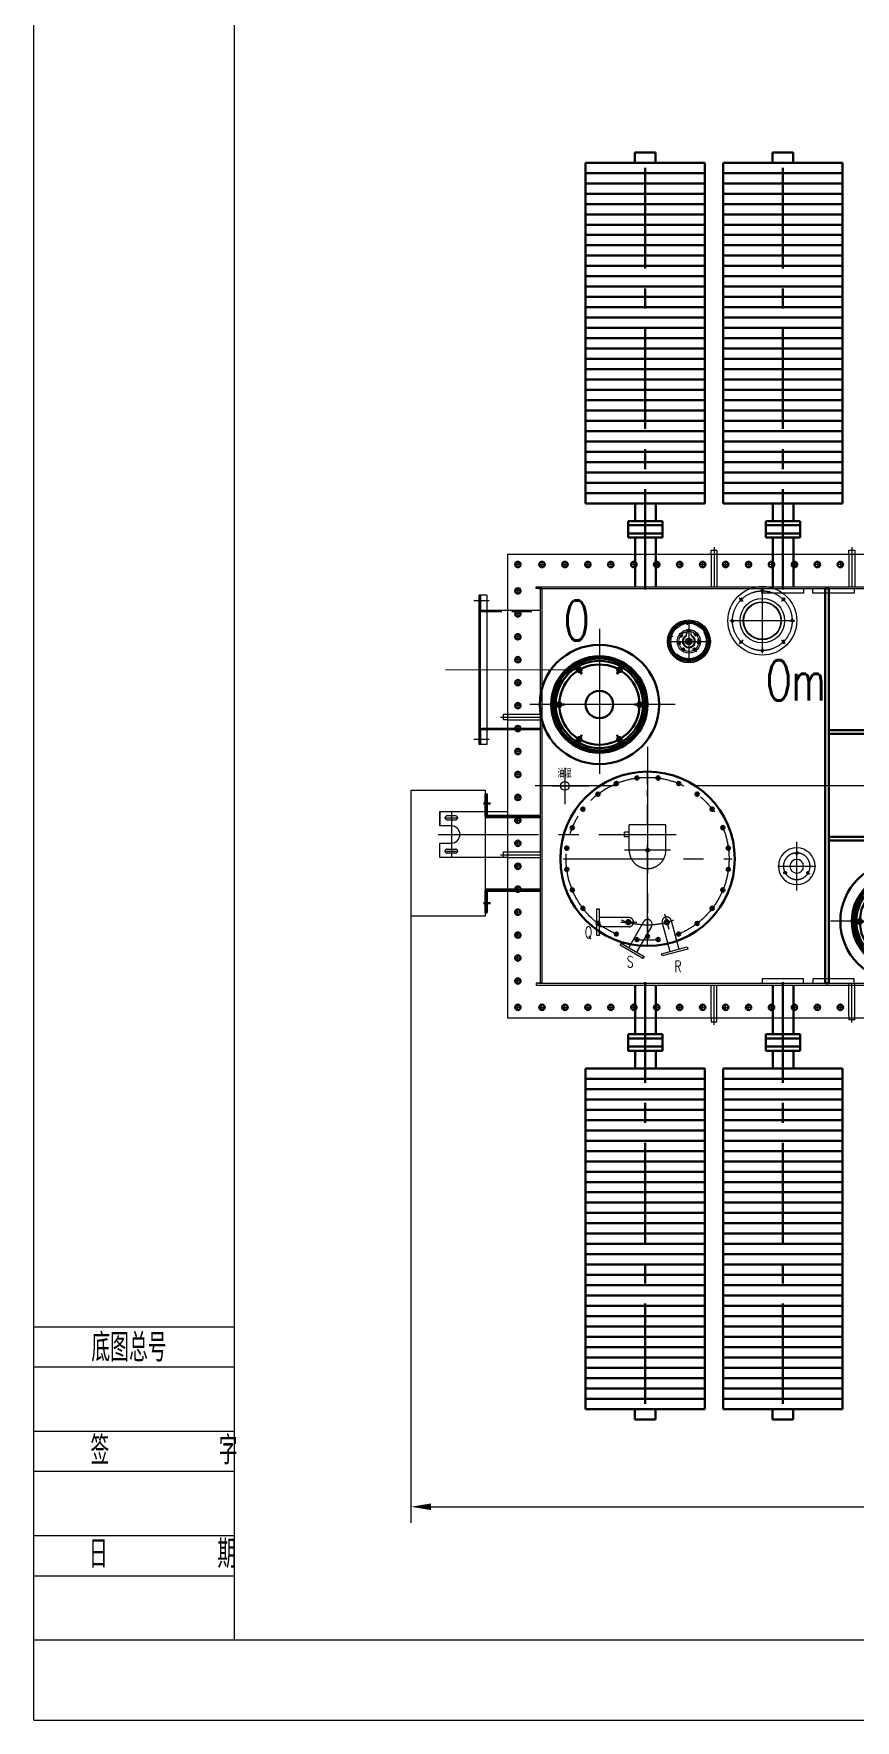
# Model space of a CAD drawing. Header units: millimetres. Extents: x -875 to 19915, y -350 to 14350.
# Drawn here: x -875 to 2705, y -350 to 7000 of the extents above; entities that cross this region are included whole.
import ezdxf
from ezdxf.enums import TextEntityAlignment as Align

# ---------------------------------------------------------------- set-up
doc = ezdxf.new("R2010")
doc.units = ezdxf.units.MM
doc.header["$LTSCALE"] = 350
for name, pattern in [('ACAD_ISO04W100', [30, 24, -3, 0, -3]), ('ACISOTGB', [9, 4, -1, 1, -1, 1, -1]), ('CENTER', [2, 1.25, -0.25, 0.25, -0.25]), ('DASHED', [0.75, 0.5, -0.25]), ('DASHED2', [0.375, 0.25, -0.125]), ('DIVIDE', [1.25, 0.5, -0.25, 0, -0.25, 0, -0.25]), ('PHANTOM', [2.5, 1.25, -0.25, 0.25, -0.25, 0.25, -0.25])]:
    doc.linetypes.add(name, pattern=pattern)
for name, color, linetype, lineweight in [('0粗实线层', 7, 'Continuous', 50), ('1虚线层', 5, 'DASHED', 25), ('2中心线层', 1, 'CENTER', 25), ('3双点划线层', 4, 'PHANTOM', 25), ('4细实线层', 2, 'Continuous', 25), ('5文字层', 6, 'Continuous', 25), ('6标注层', 3, 'Continuous', 25), ('tablist', 3, 'Continuous', 25), ('点划线', 1, 'CENTER', 20), ('细实线', 3, 'Continuous', 20)]:
    doc.layers.add(name, color=color, linetype=linetype, lineweight=lineweight)
for name, color, linetype in [('1', 5, 'DASHED2'), ('2', 2, 'CENTER'), ('3中心线层', 1, 'CENTER'), ('4', 2, 'Continuous'), ('6', 4, 'DIVIDE'), ('INTE_THICK', 7, 'Continuous'), ('INTE_THIN', 2, 'Continuous'), ('剖面线', 6, 'Continuous'), ('图框层', 7, 'Continuous'), ('粗实线', 7, 'Continuous')]:
    doc.layers.add(name, color=color, linetype=linetype)
doc.styles.add('PC_TEXTSTYLE', font='txt.shx', dxfattribs={"width": 0.67, "bigfont": 'hztxt.shx'})
doc.styles.get("Standard").update_dxf_attribs({"font": 'txt.shx', "width": 0.67, "bigfont": 'hztxt.shx'})
doc.styles.add('TH_GBDIM', font='txt.shx', dxfattribs={"width": 0.67, "bigfont": 'hztxt.shx'})
doc.dimstyles.new('TH_GBDIM', dxfattribs={"dimscale": 35, "dimtxt": 3.5, "dimasz": 2.5, "dimexe": 2, "dimexo": 0, "dimgap": 1.5, "dimtad": 0, "dimtoh": 1, "dimdec": 1, "dimdsep": 46, "dimtxsty": 'TH_GBDIM', "dimcen": 2.5, "dimclrd": 3, "dimclre": 3, "dimclrt": 6, "dimadec": 0, "dimazin": 2, "dimtfac": 0.714286, "dimtdec": 1, "dimtmove": 0, "dimatfit": 3, "dimfxl": 0, "dimtzin": 0, "dimlwd": -1, "dimlwe": -1, "dimarcsym": 0})

# ---------------------------------------------------------------- blocks, each defined once
blk = doc.blocks.new('A$C6C4E42D5')
at = {"layer": '0粗实线层'}
for centre, radius in [((0, -37.5), 380), ((-135.9, 290.5), 7.5), ((-46.3, 314.5), 7.5), ((46.3, 314.5), 7.5), ((135.9, 290.5), 7.5), ((-216.1, 244.1), 7.5), ((216.1, 244.1), 7.5), ((-281.6, 178.6), 7.5), ((281.6, 178.6), 7.5), ((-328, 98.4), 7.5), ((328, 98.4), 7.5), ((-352, 8.8), 7.5), ((352, 8.8), 7.5), ((-352, -83.8), 7.5), ((352, -83.8), 7.5), ((-328, -173.4), 7.5), ((328, -173.4), 7.5), ((-281.6, -253.6), 7.5), ((281.6, -253.6), 7.5), ((-216.1, -319.1), 7.5), ((-135.9, -365.5), 7.5), ((-84.1, -313.9), 9), ((84.1, -313.9), 9), ((135.9, -365.5), 7.5), ((216.1, -319.1), 7.5), ((-46.3, -389.5), 7.5), ((0, -375.9), 7.5), ((0, -375.9), 6), ((46.3, -389.5), 7.5)]:
    blk.add_circle(centre, radius, dxfattribs=at)
at = {"layer": '1虚线层'}
for centre in [(-84.1, -313.9), (84.1, -313.9)]:
    blk.add_circle(centre, 9, dxfattribs=at)
at = {"layer": '2中心线层'}
for p, q in [((0, 450.5), (0, -52.5)), ((-139.7, 299.7), (-132, 281.2)), ((-47.6, 324.4), (-45, 304.5)), ((0, -413.7), (0, 338.7)), ((0, 337.5), (0, -337.5)), ((47.6, 324.4), (45, 304.5)), ((139.7, 299.7), (132, 281.2)), ((-222.2, 252.1), (-210, 236.2)), ((222.2, 252.1), (210, 236.2)), ((-289.6, 184.7), (-273.7, 172.5)), ((289.6, 184.7), (273.7, 172.5)), ((-337.2, 102.2), (-318.7, 94.5)), ((337.2, 102.2), (318.7, 94.5)), ((-912.5, 68.5), (124, 68.5)), ((-361.9, 10.1), (-342, 7.5)), ((100, 0), (-100, 0)), ((361.9, 10.1), (342, 7.5)), ((-368.4, -37.5), (368.4, -37.5)), ((-361.9, -85.1), (-342, -82.5)), ((361.9, -85.1), (342, -82.5)), ((-337.2, -177.2), (-318.7, -169.5)), ((337.2, -177.2), (318.7, -169.5)), ((-289.6, -259.7), (-273.7, -247.5)), ((0, -287), (0, -357)), ((74.3, -277.2), (92.4, -344.8)), ((289.6, -259.7), (273.7, -247.5)), ((-222.2, -327.1), (-210, -311.2)), ((-139.7, -374.7), (-132, -356.2)), ((-116.1, -313.9), (-46.1, -313.9)), ((-87.4, -326), (-80.9, -301.9)), ((-87.4, -326), (-80.9, -301.9)), ((87.4, -326), (80.9, -301.9)), ((87.4, -326), (80.9, -301.9)), ((139.7, -374.7), (132, -356.2)), ((222.2, -327.1), (210, -311.2)), ((-47.6, -399.4), (-45, -379.5)), ((47.6, -399.4), (45, -379.5))]:
    blk.add_line(p, q, dxfattribs=at)
blk.add_circle((0, -37.5), 355, dxfattribs=at)
blk.add_arc((0, 0), 325, 249.34602, 290.65398, dxfattribs=at)
at = {"layer": '3双点划线层'}
for p, q in [((-80, 78.5), (-100, 78.5)), ((-100, 58.5), (-100, 78.5)), ((80, 111.2), (-80, 111.2)), ((-80, 0), (-80, 111.2)), ((80, 0), (80, 111.2)), ((-80, 58.5), (-100, 58.5)), ((-81.1, -293.9), (-211, -293.9)), ((-81.1, -333.9), (-211, -333.9)), ((-17.3, -312), (-82.3, -424.5)), ((17.3, -332), (-47.6, -444.5)), ((64, -316.2), (97.6, -441.7)), ((102.7, -305.9), (136.3, -431.3))]:
    blk.add_line(p, q, dxfattribs=at)
for points in [[(-211, -256.2), (-211, -371.2), (-221, -371.2), (-221, -256.2)], [(-114.9, -405.7), (-15.3, -463.2), (-20.3, -471.8), (-119.9, -414.3)], [(61.3, -451.4), (172.4, -421.7), (174.9, -431.3), (63.9, -461.1)]]:
    blk.add_lwpolyline(points, close=True, dxfattribs=at)
blk.add_circle((0, 0), 7.53, dxfattribs=at)
for centre, radius, start, end in [((0, 0), 80, 180, 0), ((-81.1, -313.9), 20, 269.99999, 89.99999), ((83.3, -311), 20, 14.99999, 194.99999), ((0, -322), 20, 329.99999, 149.99999)]:
    blk.add_arc(centre, radius, start, end, dxfattribs=at)
at = {"layer": '4细实线层'}
blk.add_line((0, 234), (0, 264), dxfattribs=at)
at = {"layer": '5文字层', "width": 0.67}
for s, p in [('Q', (-257.7, -360.3)), ('S', (-76.2, -486.4)), ('R', (133, -506.8))]:
    blk.add_text(s, height=50, dxfattribs=at).set_placement(p, align=Align.MIDDLE)
blk = doc.blocks.new('开关传动轴支架')
at = {"layer": '2中心线层'}
for p, q in [((0, 100), (0, -100)), ((-50, 0), (50, 0)), ((-30, 72.5), (30, 72.5)), ((-30, -72.5), (30, -72.5))]:
    blk.add_line(p, q, dxfattribs=at)
at = {"layer": '4细实线层'}
for points in [[(-50, 100), (-50, 37.5)], [(0, 37.5), (-50, 37.5), (-50, 100), (245, 100), (245, -100), (-50, -100), (-50, -37.5), (0, -37.5)], [(18, 81.5), (-18, 81.5)], [(-18, 63.5), (18, 63.5)], [(-18, -63.5), (18, -63.5)], [(18, -81.5), (-18, -81.5)]]:
    blk.add_lwpolyline(points, dxfattribs=at)
for centre, radius, start, end in [((-18, 72.5), 9, 90, 270), ((18, 72.5), 9, 270, 90), ((0, 0), 37.5, 270, 90), ((-18, -72.5), 9, 90, 270), ((18, -72.5), 9, 270, 90)]:
    blk.add_arc(centre, radius, start, end, dxfattribs=at)
blk = doc.blocks.new('A$C0A7B11B7')
at = {"layer": '0粗实线层'}
for points in [[(395, 86.9), (169, 86.9, -0.414214), (163, 92.9), (163, 180.9), (157, 180.9), (157, 86.9), (157, 86.9)], [(157, 86.9), (157, 86.9, 0.414214), (163, 80.9), (395, 80.9)], [(395, -240.1), (169, -240.1, 0.414214), (163, -246.1), (163, -334.1), (157, -334.1), (157, -240.1), (157, -240.1, -0.414214), (163, -234.1), (395, -234.1)]]:
    blk.add_lwpolyline(points, format="xyb", dxfattribs=at)
at = {"layer": '2中心线层', "lineweight": -2}
for p, q in [((178, 140.9), (148, 140.9)), ((178, -294.1), (148, -294.1))]:
    blk.add_line(p, q, dxfattribs=at)
blk = doc.blocks.new('SHMIII传动机构')
at = {"layer": '2中心线层'}
for p, q in [((154, 135.5), (134, 135.5)), ((154, -299.5), (134, -299.5))]:
    blk.add_line(p, q, dxfattribs=at)
at = {"layer": '4细实线层'}
blk.add_lwpolyline([(-186, -355), (139, -355), (139, 191), (-186, 191)], close=True, dxfattribs=at)
blk = doc.blocks.new('中压开关4279')
at = {"color": 0}
for p, q in [((-443.7, 307.3), (-460.8, 290.1)), ((-459.4, 295.2), (-451.7, 287.5)), ((-457, 301.7), (-449.6, 294.4)), ((-411, 348.9), (-456, 303.9)), ((-454.1, 307.8), (-447, 300.7)), ((-451, 313.6), (-444, 306.7)), ((-447.4, 319), (-440.6, 312.2)), ((-443.6, 324.1), (-436.8, 317.3)), ((-439.4, 328.8), (-432.7, 322.1)), ((-434.9, 333.3), (-428.2, 326.6)), ((-430, 337.4), (-423.3, 330.6)), ((-424.9, 341.2), (-418, 334.3)), ((-419.4, 344.6), (-412.4, 337.6)), ((-397.3, 353.6), (-414.4, 336.5)), ((-413.5, 347.7), (-406.4, 340.5)), ((-407.3, 350.4), (-399.9, 343)), ((-400.7, 352.7), (-392.9, 345)), ((-386.2, 355.8), (-398.6, 343.4)), ((-393.6, 354.5), (-385.4, 346.3)), ((-376.6, 356.5), (-387, 346.1)), ((-385.9, 355.8), (-377.1, 347)), ((-377.6, 356.4), (-367.8, 346.6)), ((-368, 356.2), (-377.2, 347)), ((-360, 355.2), (-368.5, 346.7)), ((-368.4, 356.2), (-357.1, 344.9)), ((-352.7, 353.6), (-360.6, 345.6)), ((-358.1, 354.8), (-343.8, 340.5)), ((-345.8, 351.5), (-353.4, 343.9)), ((-339.4, 348.9), (-346.7, 341.7)), ((-345.8, 351.5), (-291.6, 297.3)), ((-333.4, 346), (-340.5, 339)), ((-327.8, 342.7), (-334.7, 335.8)), ((-322.5, 339.1), (-329.3, 332.3)), ((-328.7, 343.3), (-299.8, 314.4)), ((-317.5, 335.1), (-324.2, 328.4)), ((-312.8, 330.8), (-319.5, 324.1)), ((-308.5, 326.2), (-315.2, 319.5)), ((-304.5, 321.3), (-311.3, 314.5)), ((-300.8, 316), (-307.7, 309.2)), ((-297.5, 310.4), (-304.5, 303.4)), ((-302.6, 299.4), (-288.3, 285)), ((-294.5, 304.5), (-301.7, 297.2)), ((-291.9, 298.1), (-299.4, 290.6)), ((-453.3, 279.8), (-463.6, 269.4)), ((-463.5, 272.5), (-459, 268)), ((-463.5, 263.6), (-452.7, 252.7)), ((-456.2, 268), (-463.3, 260.8)), ((-450.6, 291.4), (-462.9, 279.1)), ((-462.7, 280.7), (-454.1, 272)), ((-462.5, 253.6), (-449.1, 240.2)), ((-453.9, 261.3), (-462.3, 252.9)), ((-461.3, 288.2), (-453.2, 280.1)), ((-452.8, 253.4), (-460.7, 245.5)), ((-459.7, 241.9), (-438.3, 220.4)), ((-459, 268), (-454, 263)), ((-451.1, 246.2), (-458.6, 238.7)), ((-454.1, 270), (-456.2, 268)), ((-448.9, 239.5), (-456.1, 232.3)), ((-453.4, 226.6), (-416.5, 189.7)), ((-446.1, 233.3), (-453.2, 226.2)), ((-443, 227.5), (-449.9, 220.6)), ((-439.5, 222.1), (-446.3, 215.3)), ((-293.4, 234.1), (-341.2, 186.2)), ((-308.8, 225.1), (-301.9, 218.2)), ((-305.5, 230.7), (-298.5, 223.7)), ((-289.1, 247.3), (-305.2, 231.2)), ((-302.6, 236.7), (-295.4, 229.6)), ((-300.1, 243.2), (-292.7, 235.8)), ((-287.2, 258.2), (-299.2, 246.1)), ((-298.2, 286), (-286.9, 274.7)), ((-298.1, 250.2), (-290.4, 242.4)), ((-289.8, 291.3), (-297.6, 283.4)), ((-286.6, 267.6), (-296.8, 257.5)), ((-296.8, 257.8), (-288.6, 249.5)), ((-288.1, 284), (-296.5, 275.7)), ((-296.5, 275.3), (-289.1, 268)), ((-295.2, 268), (-296.1, 267.1)), ((-296.1, 266.1), (-287.3, 257.2)), ((-287, 276.2), (-295.2, 268)), ((-289.1, 268), (-286.7, 265.5)), ((-435.6, 217.1), (-442.3, 210.3)), ((-431.3, 212.4), (-438, 205.7)), ((-426.7, 208.1), (-433.4, 201.3)), ((-421.7, 204.1), (-428.5, 197.3)), ((-416.3, 200.5), (-423.2, 193.7)), ((-422.7, 204.9), (-401.2, 183.4)), ((-410.6, 197.3), (-417.6, 190.3)), ((-404.4, 194.6), (-411.6, 187.3)), ((-397.8, 192.3), (-405.3, 184.8)), ((-402.9, 194), (-389.5, 180.6)), ((-390.6, 190.5), (-398.5, 182.6)), ((-382.8, 189.3), (-391.2, 180.9)), ((-390.4, 190.4), (-379.5, 179.6)), ((-375.1, 188.2), (-383.4, 179.9)), ((-380.1, 189.1), (-375.1, 184.1)), ((-374.3, 189), (-375.1, 188.2)), ((-375.1, 184.1), (-370.6, 179.6)), ((-364.6, 189.7), (-374.8, 179.5)), ((-371.1, 189.1), (-362.4, 180.4)), ((-353.3, 192), (-365.3, 180)), ((-363, 189.9), (-354.9, 181.8)), ((-355.6, 191.4), (-347.9, 183.8)), ((-338.4, 198), (-354.5, 181.9)), ((-348.7, 193.5), (-341.4, 186.2)), ((-342.4, 196.1), (-335.3, 189)), ((-336.4, 199.1), (-329.5, 192.1)), ((-330.9, 202.5), (-324.1, 195.7)), ((-325.8, 206.3), (-319, 199.5)), ((-321, 210.4), (-314.3, 203.7)), ((-306.9, 211.6), (-318.8, 199.7)), ((-316.6, 214.9), (-309.8, 208.2)), ((-312.5, 219.8), (-305.7, 213.1))]:
    blk.add_line(p, q, dxfattribs=at)
blk.add_circle((-375, 268), 93.5)
at = {"layer": '2中心线层'}
for p, q in [((-375, 361.5), (-375, 174.5)), ((-468.5, 268), (-281.5, 268))]:
    blk.add_line(p, q, dxfattribs=at)
at = {"layer": '6'}
blk.add_circle((-375, 268), 76, dxfattribs=at)
at = {"layer": 'INTE_THICK', "color": 7}
for radius in [88.5, 79]:
    blk.add_circle((-375.1, 268), radius, dxfattribs=at)
at = {"layer": 'INTE_THIN', "color": 1}
for p, q in [((-402.5, 292.7), (-411.5, 300.9)), ((-347.3, 292.9), (-338.8, 300.6)), ((-412.5, 263.9), (-423.8, 262.8)), ((-395.2, 240.1), (-406.2, 224.9)), ((-355, 240.5), (-342.1, 222.7)), ((-337.7, 264.1), (-326, 262.8))]:
    blk.add_line(p, q, dxfattribs=at)
at = {"layer": 'INTE_THIN', "color": 7}
for p, q in [((-405.6, 232.9), (-403, 237.3)), ((-403.1, 228.4), (-405.6, 232.9)), ((-397.9, 228.4), (-403.1, 228.4)), ((-403, 237.3), (-397.9, 237.3)), ((-397.9, 237.3), (-395.3, 232.8)), ((-395.3, 232.8), (-397.9, 228.4)), ((-354.7, 236.2), (-350, 239.1)), ((-354.6, 230.7), (-354.7, 236.2)), ((-349.7, 228), (-354.6, 230.7)), ((-350, 239.1), (-345.1, 236.5)), ((-345, 230.9), (-349.7, 228)), ((-345.1, 236.5), (-345, 230.9))]:
    blk.add_line(p, q, dxfattribs=at)
for centre, radius in [((-342.7, 297), 6.21), ((-418.1, 263.3), 5.72), ((-400.5, 232.8), 7), ((-374.9, 268), 14), ((-349.8, 233.6), 7), ((-331.8, 263.4), 5.88)]:
    blk.add_circle(centre, radius, dxfattribs=at)
for centre, radius, start, end in [((-406.4, 296.3), 5.33, 138.59502, 137.64448), ((-375, 268), 28, 111.25171, 68.74829)]:
    blk.add_arc(centre, radius, start, end, dxfattribs=at)
at = {"layer": '剖面线'}
for p, q in [((-388.9, 267.8), (-382.1, 260.9)), ((-387.6, 273.9), (-381.7, 268)), ((-384.5, 278.2), (-374.9, 268.6)), ((-382.1, 260.9), (-375.2, 254)), ((-381.7, 268), (-378.4, 264.6)), ((-379.9, 281.1), (-374.9, 276.1)), ((-378.4, 264.6), (-374.9, 261.2)), ((-374.9, 276.1), (-366.9, 268)), ((-374.9, 268.6), (-374.3, 268)), ((-374.9, 261.2), (-369.1, 255.3)), ((-374.3, 268), (-364.8, 258.5)), ((-373.4, 281.9), (-361.1, 269.6)), ((-366.9, 268), (-361.9, 263))]:
    blk.add_line(p, q, dxfattribs=at)
at = {"layer": '点划线', "color": 1}
blk.add_circle((-375, 268), 43.4, dxfattribs=at)
at = {"layer": '粗实线'}
for p, q in [((-384.8, 296.9), (-384.8, 308.6)), ((-365.2, 296.9), (-365.2, 308.6))]:
    blk.add_line(p, q, dxfattribs=at)
blk.add_circle((-375, 268), 50.9, dxfattribs=at)
for centre, radius, start, end in [((-396, 296.9), 11.2, 306.03188, 0), ((-375, 308.6), 9.8, 0, 180), ((-354, 296.9), 11.2, 180, 233.96812), ((-375, 268), 24.5, 126.03188, 53.96812)]:
    blk.add_arc(centre, radius, start, end, dxfattribs=at)
at = {"layer": '剖面线', "color": 6, "extrusion": (0, 0, -1), "width": 0.67}
for s, rotation, p in [('3', 2, (378.5, 304.4)), ('4', 51, (352.1, 295.8)), ('1', 264, (410.7, 260.2)), ('2', 313, (405.3, 288.7)), ('5', 100, (337.2, 270.8))]:
    blk.add_text(s, height=10, rotation=rotation, dxfattribs=at).set_placement(p)
blk = doc.blocks.new('A$C2EB3477B')
at = {"linetype": 'Continuous'}
for p, q in [((-1187.5, 160), (-1212.5, 160)), ((-1212.5, 160), (-1212.5, 142)), ((-1187.5, 142), (-1187.5, 160))]:
    blk.add_line(p, q, dxfattribs=at)
at = {"color": 1, "linetype": 'CENTER'}
blk.add_line((-1200, 173.1), (-1200, 0), dxfattribs=at)
at = {"color": 6, "linetype": 'Continuous'}
for p, q in [((-1212.5, 142), (-1212.5, 0)), ((-1187.5, 142), (-1187.5, 0))]:
    blk.add_line(p, q, dxfattribs=at)
blk = doc.blocks.new('A$C24AE2132')
at = {"rotation": 270}
for p in [(0, -587.5), (0, -1187.5)]:
    blk.add_blockref('A$C2EB3477B', p, dxfattribs=at)
blk = doc.blocks.new('A$C0A3D0451')
for p, q in [((0, 1860.4), (0, 375.4)), ((520, 1860.4), (0, 1860.4)), ((520, 1860.4), (0, 1860.4)), ((520, 1860.4), (0, 1860.4)), ((520, 1860.4), (0, 1860.4)), ((520, 1860.4), (0, 1860.4)), ((520, 1860.4), (0, 1860.4)), ((215, 1860.4), (215, 1905.3)), ((305, 1905.3), (215, 1905.3)), ((305, 1860.4), (305, 1905.3)), ((520, 1860.4), (520, 375.4)), ((520, 1815.4), (0, 1815.4)), ((520, 1770.4), (0, 1770.4)), ((520, 1770.4), (0, 1770.4)), ((520, 1770.4), (0, 1770.4)), ((520, 1770.4), (0, 1770.4)), ((520, 1770.4), (0, 1770.4)), ((520, 1770.4), (0, 1770.4)), ((520, 1725.4), (0, 1725.4)), ((520, 1680.4), (0, 1680.4)), ((520, 1680.4), (0, 1680.4)), ((520, 1680.4), (0, 1680.4)), ((520, 1680.4), (0, 1680.4)), ((520, 1680.4), (0, 1680.4)), ((520, 1680.4), (0, 1680.4)), ((520, 1680.4), (0, 1680.4)), ((520, 1680.4), (0, 1680.4)), ((520, 1680.4), (0, 1680.4)), ((520, 1680.4), (0, 1680.4)), ((520, 1680.4), (0, 1680.4)), ((520, 1680.4), (0, 1680.4)), ((520, 1635.4), (0, 1635.4)), ((520, 1635.4), (0, 1635.4)), ((520, 1635.4), (0, 1635.4)), ((520, 1635.4), (0, 1635.4)), ((520, 1635.4), (0, 1635.4)), ((520, 1635.4), (0, 1635.4)), ((520, 1635.4), (0, 1635.4)), ((520, 1635.4), (0, 1635.4)), ((520, 1635.4), (0, 1635.4)), ((520, 1635.4), (0, 1635.4)), ((520, 1590.4), (0, 1590.4)), ((520, 1590.4), (0, 1590.4)), ((520, 1590.4), (0, 1590.4)), ((520, 1590.4), (0, 1590.4)), ((520, 1545.4), (0, 1545.4)), ((520, 1545.4), (0, 1545.4)), ((520, 1500.4), (0, 1500.4)), ((520, 1500.4), (0, 1500.4)), ((520, 1500.4), (0, 1500.4)), ((520, 1500.4), (0, 1500.4)), ((520, 1500.4), (0, 1500.4)), ((520, 1500.4), (0, 1500.4)), ((520, 1500.4), (0, 1500.4)), ((520, 1500.4), (0, 1500.4)), ((520, 1500.4), (0, 1500.4)), ((520, 1500.4), (0, 1500.4)), ((520, 1455.4), (0, 1455.4)), ((520, 1455.4), (0, 1455.4)), ((520, 1455.4), (0, 1455.4)), ((520, 1455.4), (0, 1455.4)), ((520, 1410.4), (0, 1410.4)), ((520, 1410.4), (0, 1410.4)), ((520, 1365.4), (0, 1365.4)), ((520, 1365.4), (0, 1365.4)), ((520, 1320.4), (0, 1320.4)), ((520, 1320.4), (0, 1320.4)), ((520, 1275.4), (0, 1275.4)), ((520, 1275.4), (0, 1275.4)), ((520, 1230.4), (0, 1230.4)), ((520, 1185.4), (0, 1185.4)), ((520, 1140.4), (0, 1140.4)), ((520, 1095.4), (0, 1095.4)), ((520, 1050.4), (0, 1050.4)), ((520, 1005.4), (0, 1005.4)), ((520, 960.4), (0, 960.4)), ((520, 915.4), (0, 915.4)), ((520, 870.4), (0, 870.4)), ((520, 825.4), (0, 825.4)), ((520, 780.4), (0, 780.4)), ((520, 735.4), (0, 735.4)), ((520, 690.4), (0, 690.4)), ((520, 645.4), (0, 645.4)), ((520, 600.4), (0, 600.4)), ((520, 555.4), (0, 555.4)), ((520, 510.4), (0, 510.4)), ((520, 465.4), (0, 465.4)), ((520, 420.4), (0, 420.4)), ((520, 420.4), (0, 420.4)), ((520, 375.4), (0, 375.4)), ((520, 375.4), (0, 375.4)), ((214.5, 298.4), (214.5, 375.4)), ((304.5, 298.4), (304.5, 375.4)), ((334.5, 298.4), (184.5, 298.4)), ((184.5, 280.4), (184.5, 298.4)), ((334.5, 280.4), (334.5, 298.4)), ((334.5, 280.4), (184.5, 280.4)), ((184.5, 280.4), (334.5, 280.4)), ((184.5, 244.4), (184.5, 280.4)), ((184.5, 244.4), (184.5, 226.4)), ((334.5, 244.4), (184.5, 244.4)), ((184.5, 226.4), (334.5, 226.4)), ((214.6, 154.3), (214.6, 226.4)), ((304.6, 154.3), (304.6, 226.4)), ((334.5, 244.4), (334.5, 280.4)), ((334.5, 244.4), (334.5, 226.4))]:
    blk.add_line(p, q)
at = {"color": 1, "linetype": 'CENTER'}
blk.add_line((260, 0), (260, 1860.4), dxfattribs=at)
at = {"color": 6, "linetype": 'Continuous'}
for p, q in [((214.6, 154.3), (214.6, 12.3)), ((304.6, 154.3), (304.6, 12.3))]:
    blk.add_line(p, q, dxfattribs=at)
blk = doc.blocks.new('A$C054D3DEA')
blk.add_circle((45, -45), 12)
at = {"layer": '2中心线层'}
for p, q in [((30, -45), (60, -45)), ((45, -30), (45, -60))]:
    blk.add_line(p, q, dxfattribs=at)
blk = doc.blocks.new('A$C290C0810')
at = {"layer": '0粗实线层'}
h = blk.add_hatch(color=256, dxfattribs=at)
edge = h.paths.add_edge_path()
edge.add_arc((330, 330), 210, 0, 360)
edge = h.paths.add_edge_path(flags=16)
edge.add_arc((330, 330), 204, 0, 360)
at = {"layer": '0粗实线层', "color": 1, "linetype": 'CENTER'}
for p, q in [((232.5, 498.9), (253.9, 461.8)), ((427.8, 498.8), (406.4, 461.7)), ((134.7, 329.9), (177.5, 329.9)), ((525.3, 329.6), (482.5, 329.6)), ((232.2, 160.6), (253.6, 197.7)), ((427.5, 160.5), (406.1, 197.6))]:
    blk.add_line(p, q, dxfattribs=at)
at = {"layer": '0粗实线层'}
for centre, radius in [((330, 330), 260), ((330, 330), 210), ((330, 330), 204), ((330, 330), 190), ((242.5, 481), 10), ((417.5, 481), 10), ((330, 330), 60), ((155, 329.4), 10), ((505, 329.4), 10), ((242.5, 177.8), 10), ((417.5, 177.8), 10)]:
    blk.add_circle(centre, radius, dxfattribs=at)
at = {"layer": '0粗实线层', "color": 6}
blk.add_circle((330, 330), 200, dxfattribs=at)
at = {"layer": '0粗实线层', "color": 1}
blk.add_circle((330, 329.4), 175, dxfattribs=at)
at = {"layer": '2中心线层'}
for p, q in [((330, 660), (330, 0)), ((330, 640), (330, 20)), ((330, 624.9), (330, 119.9)), ((330, 527.9), (330, 141.9)), ((330, 480), (330, 180)), ((330, 444.9), (330, 144.9)), ((660, 330), (0, 330)), ((640, 330), (20, 330)), ((500, 330), (180, 330))]:
    blk.add_line(p, q, dxfattribs=at)
blk = doc.blocks.new('压力释放阀')
for centre, radius in [((77754.1, -43204.1), 130), ((77754.1, -43204.1), 86), ((77695.4, -43102.3), 7), ((77812.9, -43102.3), 7), ((77636.6, -43204.1), 7), ((77871.6, -43204.1), 7), ((77695.3, -43305.8), 7), ((77812.8, -43305.8), 7)]:
    blk.add_circle(centre, radius)
at = {"layer": '1'}
blk.add_circle((77754.1, -43204.1), 92.5, dxfattribs=at)
at = {"layer": '3中心线层'}
for p, q in [((77754.1, -43056.3), (77754.1, -43352)), ((77701, -43112), (77688.6, -43090.5)), ((77807.3, -43112.1), (77819.7, -43090.5)), ((77603.8, -43204.1), (77899.5, -43204.1)), ((77700.9, -43296), (77688.5, -43317.6)), ((77807.2, -43296.1), (77819.6, -43317.6))]:
    blk.add_line(p, q, dxfattribs=at)
blk.add_circle((77754.1, -43204.1), 117.5, dxfattribs=at)
at = {"layer": '4'}
for centre, start, end in [((77695.4, -43102.3), 300, 212.98545), ((77812.9, -43102.3), 240, 152.98545), ((77636.6, -43204.1), 0, 272.98545), ((77871.6, -43204.1), 180, 92.98545), ((77695.3, -43305.8), 60, 332.98545), ((77812.8, -43305.8), 120, 32.98545)]:
    blk.add_arc(centre, 8, start, end, dxfattribs=at)
blk = doc.blocks.new('A$C78037FF3')
for p, q in [((-180, -80), (-180, 80)), ((-180, 80), (-20, 80)), ((-20, 80), (-20, -80)), ((-20, -80), (-180, -80)), ((-100, -537.5), (-162.5, -537.5)), ((-162.5, -537.5), (-162.5, -600)), ((-100, -537.5), (-37.5, -537.5)), ((-37.5, -537.5), (-37.5, -600)), ((-162.5, -662.5), (-162.5, -600)), ((-37.5, -662.5), (-37.5, -600)), ((-100, -662.5), (-162.5, -662.5)), ((-100, -662.5), (-37.5, -662.5))]:
    blk.add_line(p, q)
for centre, radius in [((-156.5, 56.6), 8), ((-100, 0), 62), ((-100, 0), 48), ((-100, 0), 43.5), ((-43.4, 56.6), 8), ((-156.5, -56.6), 8), ((-43.4, -56.6), 8), ((-144.2, -555.8), 4.97), ((-100, -600), 27.5), ((-55.7, -555.8), 4.97), ((-144.2, -644.2), 4.97), ((-55.8, -644.2), 4.97)]:
    blk.add_circle(centre, radius)
at = {"layer": '2', "color": 1}
blk.add_circle((-100, 0), 80, dxfattribs=at)
at = {"layer": '2中心线层'}
for p, q in [((-100, 279), (-100, 121)), ((-179, 200), (-21, 200))]:
    blk.add_line(p, q, dxfattribs=at)
at = {"layer": '2中心线层', "color": 1}
for p, q in [((-100, 140), (-100, -140)), ((-240, 0), (40, 0))]:
    blk.add_line(p, q, dxfattribs=at)
at = {"layer": '3中心线层'}
for p, q in [((-128.4, 200), (-66.1, 200)), ((-128.4, -200), (-66.1, -200)), ((-100, -230.6), (-100, -154.4)), ((-100, -495.7), (-100, -688.9)), ((-137.6, -562.3), (-150.7, -549.3)), ((-62.3, -562.3), (-49.3, -549.3)), ((-2.7, -600), (-198.6, -600)), ((-137.6, -637.7), (-150.7, -650.7)), ((-62.3, -637.6), (-49.3, -650.7))]:
    blk.add_line(p, q, dxfattribs=at)
blk.add_circle((-100, -600), 62.5, dxfattribs=at)
for centre, start, end in [((-144.2, -555.8), 306.11301, 241.07282), ((-55.7, -555.8), 298.92718, 233.88699), ((-144.2, -644.2), 118.92718, 53.88699), ((-55.8, -644.2), 126.11301, 61.07282)]:
    blk.add_arc(centre, 6, start, end, dxfattribs=at)
at = {"layer": '6', "color": 0, "linetype": 'ByBlock'}
for centre in [(-100, 200), (-100, -200)]:
    blk.add_circle(centre, 19, dxfattribs=at)
at = {"layer": '细实线'}
for centre, start, end in [((-156.5, 56.6), 315, 228.22459), ((-43.4, 56.6), 225, 138.22459), ((-156.5, -56.6), 45, 318.22459), ((-43.4, -56.6), 135, 48.22459)]:
    blk.add_arc(centre, 9, start, end, dxfattribs=at)
at = {"xscale": -1, "rotation": 180.0000000000057}
blk.add_blockref('压力释放阀', (-77854.1, -42444.1), dxfattribs=at)
at = {"color": 6, "char_height": 33.746, "width": 836.407, "attachment_point": 1, "style": 'TH_GBDIM'}
for s, insert in [('{\\Ftxt,hztxt|c134;水银}', (-186.2, 251.7)), ('{\\Ftxt,hztxt|c134;油温}', (-5032.2, 70.3)), ('{\\Ftxt,hztxt|c134;油温}', (-188.3, -173.7)), ('50{\\Ftxt,hztxt|c134;蝶阀}', (-258.5, -563.8))]:
    blk.add_mtext(s, dxfattribs=dict(at, insert=insert))
blk = doc.blocks.new('接地套管')
for centre, radius in [((10375.7, -37878.9), 80), ((10325.5, -37849.9), 4), ((10375.7, -37878.9), 30), ((10426, -37849.9), 4), ((10375.7, -37936.9), 4)]:
    blk.add_circle(centre, radius)
at = {"layer": '1虚线层'}
for centre, start, end in [((10325.5, -37849.9), 150, 62.9649), ((10426, -37849.9), 30, 302.9649), ((10375.7, -37936.9), 270, 182.9649)]:
    blk.add_arc(centre, 6, start, end, dxfattribs=at)
at = {"layer": '2中心线层'}
for p, q in [((10375.7, -37772.8), (10375.7, -37984.9)), ((10375.7, -37795.9), (10375.7, -37961.9)), ((10292.7, -37878.9), (10458.7, -37878.9))]:
    blk.add_line(p, q, dxfattribs=at)
blk.add_circle((10375.7, -37878.9), 58, dxfattribs=at)
blk = doc.blocks.new('A$C3BF94C2C')
at = {"color": 1, "linetype": 'ACAD_ISO04W100'}
for p, q in [((56.1, 223.9), (39.8, 240.2)), ((140, 258.6), (140, 281.6)), ((223.9, 223.9), (240.2, 240.2)), ((21.4, 140), (-1.6, 140)), ((258.6, 140), (281.6, 140)), ((56.1, 56.1), (39.8, 39.8)), ((140, 21.4), (140, -1.6)), ((223.9, 56.1), (240.2, 39.8))]:
    blk.add_line(p, q, dxfattribs=at)
at = {"color": 1}
for p, q in [((140, 280), (140, 0)), ((280, 140), (0, 140))]:
    blk.add_line(p, q, dxfattribs=at)
for centre, radius in [((140, 140), 150), ((140, 140), 97), ((48.1, 231.9), 4.5), ((140, 140), 83), ((140, 140), 81), ((140, 270), 4.5), ((231.9, 231.9), 4.5), ((10, 140), 4.5), ((270, 140), 4.5), ((48.1, 48.1), 4.5), ((140, 10), 4.5), ((231.9, 48.1), 4.5)]:
    blk.add_circle(centre, radius)
at = {"color": 1, "linetype": 'ACAD_ISO04W100'}
blk.add_circle((140, 140), 130, dxfattribs=at)
at = {"layer": '4'}
for centre, start, end in [((48.1, 231.9), 43.36275, 315), ((140, 270), 358.36275, 270), ((231.9, 231.9), 313.36275, 225), ((10, 140), 88.36275, 0), ((270, 140), 268.36275, 180), ((48.1, 48.1), 133.36275, 45), ((140, 10), 178.36275, 90), ((231.9, 48.1), 223.36275, 135)]:
    blk.add_arc(centre, 6, start, end, dxfattribs=at)
blk = doc.blocks.new('A$C40603970')
for p, q in [((186.5, 0), (186.5, 650)), ((192.5, 650), (186.5, 650)), ((220.5, 650), (192.5, 650)), ((192.5, 583), (192.5, 650)), ((192.5, 650), (192.5, 583)), ((192.5, 325), (192.5, 635)), ((192.5, 50), (192.5, 635)), ((220.5, 650), (220.5, 0)), ((192.5, 585), (452.5, 585)), ((192.5, 0), (186.5, 0)), ((192.5, 67), (192.5, 0)), ((192.5, 0), (192.5, 67)), ((192.5, 65), (452.5, 65)), ((220.5, 0), (192.5, 0))]:
    blk.add_line(p, q)
at = {"color": 5}
blk.add_line((197.5, 71), (452.5, 71), dxfattribs=at)
at = {"layer": '0粗实线层'}
for p, q in [((197.5, 579), (197.5, 585)), ((197.5, 71), (197.5, 65))]:
    blk.add_line(p, q, dxfattribs=at)
at = {"layer": '1'}
blk.add_line((197.5, 579), (452.5, 579), dxfattribs=at)
at = {"layer": '2中心线层'}
for p, q in [((163.3, 627.5), (230.6, 627.5)), ((163.3, 22.5), (230.6, 22.5))]:
    blk.add_line(p, q, dxfattribs=at)
at = {"layer": '2中心线层', "lineweight": 0, "ltscale": 3}
blk.add_line((40, 325), (616.1, 325), dxfattribs=at)
blk = doc.blocks.new('A$C709F07F8')
at = {"layer": '0粗实线层', "color": 2}
for p, q in [((50, 1590), (66, 1590)), ((50, -130), (50, 1590)), ((66, 1590), (66, -130)), ((1210, -130), (1210, 1590)), ((1210, 1590), (1226, 1590)), ((1226, 1590), (1226, -130)), ((2070, -130), (2070, 1135)), ((2070, 1135), (2086, 1135)), ((2086, 1135), (2086, -130)), ((2754.7, -130), (2754.7, 1135)), ((2754.7, 1135), (2770.7, 1135)), ((2770.7, 1135), (2770.7, -130)), ((66, 973), (1210, 973)), ((66, 957), (1210, 957)), ((1226, 973), (2070, 973)), ((1226, 957), (2070, 957)), ((2086, 973), (2754.7, 973)), ((2086, 957), (2754.7, 957)), ((2770.7, 973), (3236, 973)), ((2770.7, 957), (3236, 957)), ((3236, 957), (3236, 973)), ((66, 508), (690.5, 508)), ((66, 492), (673.4, 492)), ((631.5, 508), (1210, 508)), ((648.7, 492), (1210, 492)), ((1226, 508), (2040.1, 508)), ((1226, 492), (2022.9, 492)), ((1991.5, 508), (2070, 508)), ((2008.7, 492), (2070, 492)), ((2086, 508), (2754.7, 508)), ((2086, 492), (2754.7, 492)), ((2770.7, 508), (3236, 508)), ((2770.7, 492), (3236, 492)), ((3236, 508), (3236, 492)), ((66, -130), (50, -130)), ((1226, -130), (1210, -130)), ((2086, -130), (2070, -130)), ((2770.7, -130), (2754.7, -130))]:
    blk.add_line(p, q, dxfattribs=at)
blk = doc.blocks.new('*D80')
at = {"layer": '6标注层', "color": 3}
for p, q in [((768.7, 3468.5), (768.7, 510.4)), ((7937.5, 2389.8), (7937.5, 510.4)), ((856.2, 580.4), (4214.4, 580.4)), ((7850, 580.4), (4491.8, 580.4))]:
    blk.add_line(p, q, dxfattribs=at)
for points in [[(856.2, 595), (856.2, 565.8), (768.7, 580.4)], [(7850, 595), (7850, 565.8), (7937.5, 580.4)]]:
    blk.add_solid(points, dxfattribs=at)
at = {"layer": 'Defpoints', "color": 0}
for p in [(768.7, 3468.5), (7937.5, 2389.8), (768.7, 580.4)]:
    blk.add_point(p, dxfattribs=at)
at = {"layer": '6标注层', "color": 6, "insert": (4353.1, 580.4), "char_height": 122.5, "attachment_point": 5, "style": 'TH_GBDIM'}
blk.add_mtext('7110{}{}', dxfattribs=at)
blk = doc.blocks.new('A$C1BDF25AB')
at = {"color": 5}
blk.add_lwpolyline([(5, 19), (185, 19), (185, 39), (5, 39)], close=True, dxfattribs=at)
blk = doc.blocks.new('A$C18575D70')
at = {"layer": '0粗实线层'}
h = blk.add_hatch(color=256, dxfattribs=at)
edge = h.paths.add_edge_path()
edge.add_arc((330, 330), 210, 0, 360)
edge = h.paths.add_edge_path(flags=16)
edge.add_arc((330, 330), 204, 0, 360)
at = {"layer": '0粗实线层', "color": 1, "linetype": 'CENTER'}
for p, q in [((232.5, 498.9), (253.9, 461.8)), ((427.8, 498.8), (406.4, 461.7)), ((134.7, 329.9), (177.5, 329.9)), ((525.3, 329.6), (482.5, 329.6)), ((232.2, 160.6), (253.6, 197.7)), ((427.5, 160.5), (406.1, 197.6))]:
    blk.add_line(p, q, dxfattribs=at)
at = {"layer": '0粗实线层'}
for centre, radius in [((330, 330), 260), ((330, 330), 210), ((330, 330), 204), ((330, 330), 190), ((242.5, 481), 10), ((417.5, 481), 10), ((330, 330), 60), ((155, 329.4), 10), ((505, 329.4), 10), ((242.5, 177.8), 10), ((417.5, 177.8), 10)]:
    blk.add_circle(centre, radius, dxfattribs=at)
at = {"layer": '0粗实线层', "color": 6}
blk.add_circle((330, 330), 200, dxfattribs=at)
at = {"layer": '0粗实线层', "color": 1}
blk.add_circle((330, 329.4), 175, dxfattribs=at)
at = {"layer": '2中心线层'}
for p, q in [((330, 660), (330, 0)), ((330, 640), (330, 20)), ((330, 624.9), (330, 119.9)), ((330, 527.9), (330, 141.9)), ((330, 480), (330, 180)), ((330, 444.9), (330, 144.9)), ((660, 330), (0, 330)), ((640, 330), (20, 330)), ((500, 330), (180, 330))]:
    blk.add_line(p, q, dxfattribs=at)
blk = doc.blocks.new('PC_FJL_BLOCK')
at = {"layer": 'tablist'}
for p, q in [((-25, 39), (0, 39)), ((-25, 34), (0, 34)), ((-25, 26), (0, 26)), ((-25, 21), (0, 21)), ((-25, 13), (0, 13)), ((-25, 8), (0, 8)), ((-25, 0), (0, 0))]:
    blk.add_line(p, q, dxfattribs=at)
at = {"layer": '5文字层', "style": 'PC_TEXTSTYLE', "width": 0.67}
for s, p in [('底图总号', (-17.83, 34.66)), ('签      字', (-17.94, 21.86)), ('日      期', (-18.12, 8.96))]:
    blk.add_text(s, height=3.5, dxfattribs=at).set_placement(p)
at = {"layer": '5文字层', "style": 'PC_TEXTSTYLE', "flags": 8}
for tag, width, p, p2 in [('底图总号', 1.404844, (-23.73, 28.21), (-2.1, 28.06)), ('签字', 2.901308, (-23.73, 15.21), (-2.1, 15.06)), ('日期', 2.839578, (-23.73, 2.21), (-2.1, 2.06))]:
    blk.add_attdef(tag, text='', height=3.5, rotation=359.6134, dxfattribs=dict(at, width=width)).set_placement(p, p2, align=Align.FIT)

msp = doc.modelspace()

# ---------------------------------------------------------------- linework, layer by layer
at = {"color": 0}
for p, q in [((1189.66, 4731.83), (1189.66, 2711.83)), ((1189.66, 4731.83), (6589.66, 4731.83)), ((1189.66, 2711.83), (6589.66, 2711.83))]:
    msp.add_line(p, q, dxfattribs=at)
at = {"color": 6}
for p, q in [((1314.66, 4581.83), (1314.66, 4589.83)), ((1314.66, 4589.83), (1339.66, 4589.83)), ((1339.66, 4581.83), (1314.66, 4581.83)), ((1324.66, 4589.83), (6444.66, 4589.83)), ((1324.66, 4581.83), (6444.66, 4581.83)), ((1331.66, 4581.83), (1331.66, 2861.83)), ((1339.66, 4581.83), (1339.66, 2861.83)), ((1339.66, 2861.83), (1314.66, 2861.83)), ((1314.66, 2861.83), (1314.66, 2853.83)), ((1314.66, 2853.83), (1339.66, 2853.83)), ((1324.66, 2861.83), (6444.66, 2861.83)), ((1324.66, 2853.83), (6444.66, 2853.83))]:
    msp.add_line(p, q, dxfattribs=at)
at = {"color": 1, "linetype": 'ACISOTGB'}
msp.add_line((6559.66, 3721.83), (1219.66, 3721.83), dxfattribs=at)
msp.add_circle((1439.69, 3721.83), 19)
at = {"layer": '2中心线层'}
for p, q in [((1439.69, 3800.83), (1439.69, 3642.83)), ((1385.59, 3721.83), (1543.59, 3721.83))]:
    msp.add_line(p, q, dxfattribs=at)
at = {"layer": 'tablist'}
for q in [(-875, 14350), (19915, -350)]:
    msp.add_line((-875, -350), q, dxfattribs=at)
at = {"layer": '图框层'}
for q in [(0, 14000), (19565, 0)]:
    msp.add_line((0, 0), q, dxfattribs=at)

# ---------------------------------------------------------------- block references
at = {"xscale": -1}
for name, p in [('A$C2EB3477B', (889.66, 4589.83)), ('A$C2EB3477B', (1489.66, 4589.83)), ('A$C24AE2132', (1331.66, 3409.33))]:
    msp.add_blockref(name, p, dxfattribs=at)
for name, p in [('A$C78037FF3', (6439.66, 3721.83)), ('A$C3BF94C2C', (2159.66, 4301.83)), ('A$C709F07F8', (2523.65, 2991.83)), ('A$C40603970', (879.12, 3902.81)), ('中压开关4279', (2354.67, 4083.83)), ('A$C290C0810', (1259.66, 3746.79)), ('A$C18575D70', (2569.66, 2801.83)), ('A$C1BDF25AB', (2294.66, 2842.8)), ('A$C1BDF25AB', (2514.66, 2842.8))]:
    msp.add_blockref(name, p)
at = {"xscale": -1, "rotation": 180}
for name, p in [('A$C1BDF25AB', (2294.66, 4600.86)), ('A$C1BDF25AB', (2514.66, 4600.86)), ('接地套管', (-7926.08, -34507.04))]:
    msp.add_blockref(name, p, dxfattribs=at)
at = {"rotation": 180}
for p in [(889.66, 2853.83), (1489.66, 2863.83)]:
    msp.add_blockref('A$C2EB3477B', p, dxfattribs=at)
at = {"layer": '0粗实线层', "xscale": -1}
for name, p in [('A$C0A3D0451', (2049.66, 4577.48)), ('A$C0A3D0451', (2649.66, 4577.48)), ('A$C054D3DEA', (1279.66, 4731.81)), ('A$C054D3DEA', (1684.66, 4731.81)), ('A$C054D3DEA', (1784.66, 4731.81)), ('A$C054D3DEA', (1884.66, 4731.81)), ('A$C054D3DEA', (1984.66, 4731.81)), ('A$C054D3DEA', (2084.66, 4731.81)), ('A$C054D3DEA', (2284.66, 4731.81)), ('A$C054D3DEA', (2384.66, 4731.81)), ('A$C054D3DEA', (2484.66, 4731.81)), ('A$C054D3DEA', (2584.66, 4731.81)), ('A$C054D3DEA', (2684.66, 4731.81)), ('A$C054D3DEA', (1279.66, 4616.83)), ('A$C054D3DEA', (1279.66, 4516.83)), ('A$C054D3DEA', (1279.66, 4416.83)), ('A$C054D3DEA', (1279.66, 4316.83)), ('A$C054D3DEA', (1279.66, 4216.83)), ('A$C054D3DEA', (1279.66, 4116.83)), ('A$C054D3DEA', (1279.66, 4016.83)), ('A$C054D3DEA', (1279.66, 3916.83)), ('A$C054D3DEA', (1279.66, 3816.83)), ('A$C054D3DEA', (1279.66, 3716.83))]:
    msp.add_blockref(name, p, dxfattribs=at)
at = {"layer": '0粗实线层'}
for name, p in [('A$C054D3DEA', (1294.66, 4731.81)), ('A$C054D3DEA', (1394.66, 4731.81)), ('A$C054D3DEA', (1494.66, 4731.81)), ('A$C054D3DEA', (2094.66, 4731.81)), ('A$C6C4E42D5', (1799.66, 3441.83)), ('A$C0A7B11B7', (936.66, 3504.9)), ('开关传动轴支架', (944.66, 3510.33))]:
    msp.add_blockref(name, p, dxfattribs=at)
at = {"layer": '0粗实线层', "rotation": 180}
for name, p in [('A$C054D3DEA', (1279.66, 3526.83)), ('A$C054D3DEA', (1279.66, 3426.83)), ('A$C054D3DEA', (1279.66, 3326.83)), ('A$C054D3DEA', (1279.66, 3226.83)), ('A$C054D3DEA', (1279.66, 3126.83)), ('A$C054D3DEA', (1279.66, 3026.83)), ('A$C054D3DEA', (1279.66, 2926.83)), ('A$C054D3DEA', (1279.66, 2826.83)), ('A$C0A3D0451', (2049.66, 2866.18)), ('A$C0A3D0451', (2649.66, 2866.18)), ('A$C054D3DEA', (1279.66, 2711.85)), ('A$C054D3DEA', (1684.66, 2711.85)), ('A$C054D3DEA', (1784.66, 2711.85)), ('A$C054D3DEA', (1884.66, 2711.85)), ('A$C054D3DEA', (1984.66, 2711.85)), ('A$C054D3DEA', (2084.66, 2711.85)), ('A$C054D3DEA', (2284.66, 2711.85)), ('A$C054D3DEA', (2384.66, 2711.85)), ('A$C054D3DEA', (2484.66, 2711.85)), ('A$C054D3DEA', (2584.66, 2711.85)), ('A$C054D3DEA', (2684.66, 2711.85))]:
    msp.add_blockref(name, p, dxfattribs=at)
at = {"layer": '0粗实线层', "xscale": -1, "rotation": 180}
for p in [(1294.66, 2711.85), (1394.66, 2711.85), (1494.66, 2711.85), (2094.66, 2711.85)]:
    msp.add_blockref('A$C054D3DEA', p, dxfattribs=at)
at = {"layer": '4细实线层'}
msp.add_blockref('SHMIII传动机构', (954.67, 3510.33), dxfattribs=at)
at = {"layer": '图框层', "xscale": 35, "yscale": 35, "zscale": 35}
msp.add_blockref('PC_FJL_BLOCK', (0, 0), dxfattribs=at)

# ---------------------------------------------------------------- texts
at = {"layer": '5文字层', "style": 'PC_TEXTSTYLE', "width": 0.667}
for s, p in [('O', (1436.32, 4355.5)), ('Om', (2316.59, 4094.31))]:
    msp.add_text(s, height=175, dxfattribs=at).set_placement(p)

# ---------------------------------------------------------------- dimensions: what is measured, and where the dimension line sits
at = {"layer": '6标注层'}
dim = msp.add_linear_dim(base=(768.67, 580.39), p1=(7937.53, 2389.79), p2=(768.67, 3468.48), text='7110{}{}', dimstyle='TH_GBDIM', override={"dimtad": 0}, dxfattribs=at)
dim.commit()
dim.dimension.update_dxf_attribs({"geometry": '*D80', "text_midpoint": (4353.1, 580.39), "dimtype": 160})

doc.saveas('drawing.dxf')
